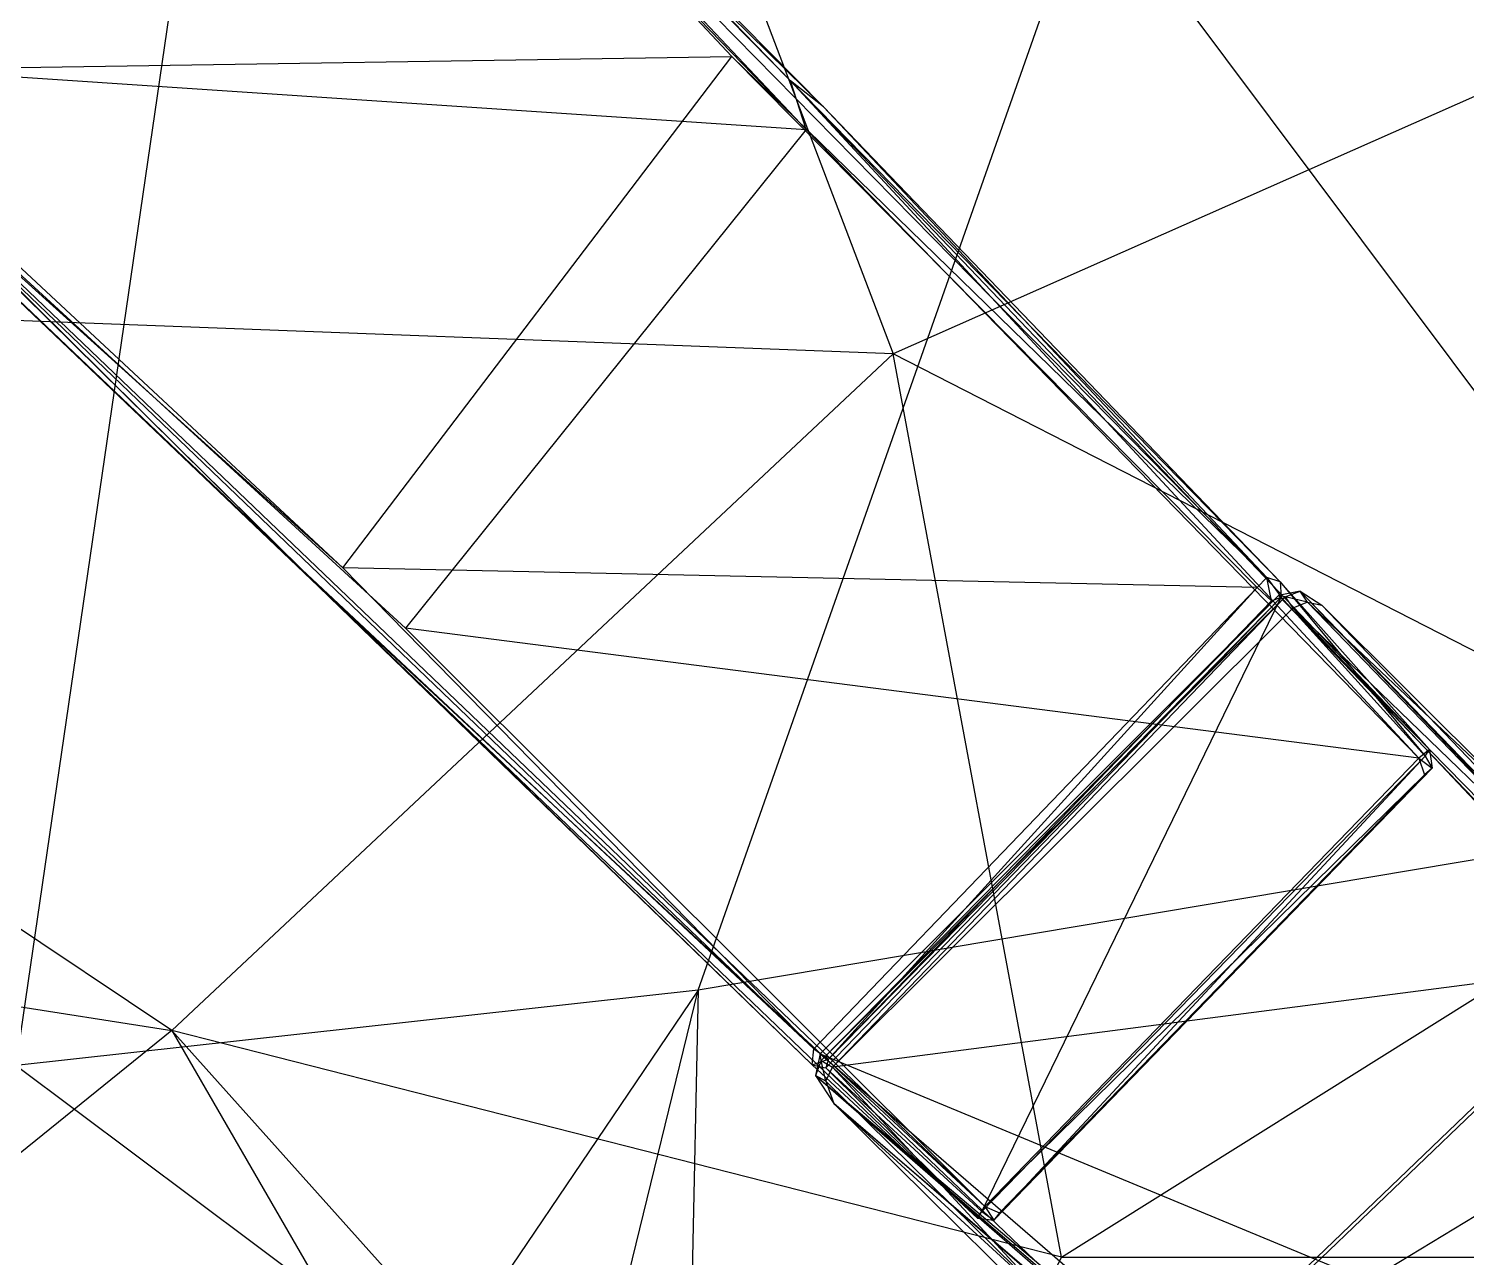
# Model space of a CAD drawing. Extents: x 11992 to 29481, y -6727 to 6811.
# Drawn here: x 17280.9 to 17361.2, y -2032.3 to -1963.8 of the extents above; entities that cross this region are included whole.
import ezdxf

# ---------------------------------------------------------------- set-up
doc = ezdxf.new("R2010")
doc.units = 0
doc.header["$MEASUREMENT"] = 0
doc.layers.get('0').update_dxf_attribs({"color": 8, "linetype": 'CONTINUOUS'})

msp = doc.modelspace()

# ---------------------------------------------------------------- linework, layer by layer
for p, q in [((17280.232, -2021.621, -2062.763), (17299.678, -1888.187, -2062.005)), ((17278.852, -1921.121, -2113.157), (17323.458, -1966.688, -2112.23)), ((17278.852, -1921.121, -2113.157), (17324.327, -1969.406, -2113.916)), ((17279.506, -1923.012, -2113.544), (17324.327, -1969.406, -2113.916)), ((17292.59, -1935.945, -2066.051), (17350.043, -1994.396, -2066.094)), ((17292.59, -1935.945, -2066.051), (17320.186, -1965.317, -2065.501)), ((17292.59, -1935.945, -2066.051), (17325.296, -1968.138, -2067.275)), ((17294.873, -1937.236, -2112.261), (17323.458, -1966.688, -2112.23)), ((17294.873, -1937.236, -2112.261), (17325.296, -1968.138, -2067.275)), ((17295.029, -1937.407, -2067.192), (17325.296, -1968.138, -2067.275)), ((17315.054, -1944.744, -1965.37), (17329.196, -1981.924, -1968.276)), ((17318.312, -2017.433, -2065.462), (17340.19, -1955.307, -2065.044)), ((17379.037, -2007.219, -2065.927), (17340.19, -1955.307, -2065.044)), ((17381.589, -1958.732, -1967.532), (17329.196, -1981.924, -1968.276)), ((17267.509, -1965.598, -2113.508), (17297.11, -1994.896, -2112.197)), ((17267.509, -1965.598, -2113.508), (17334.309, -2029.502, -2113.428)), ((17267.509, -1965.598, -2113.508), (17301.966, -1997.216, -2114.042)), ((17267.509, -1965.598, -2113.508), (17324.327, -1969.406, -2113.916)), ((17268.655, -1966.111, -2065.905), (17320.186, -1965.317, -2065.501)), ((17298.474, -1993.863, -2065.505), (17320.186, -1965.317, -2065.501)), ((17349.516, -1994.958, -2065.667), (17320.186, -1965.317, -2065.501)), ((17350.043, -1994.396, -2066.094), (17320.186, -1965.317, -2065.501)), ((17268.655, -1966.111, -2065.905), (17298.474, -1993.863, -2065.505)), ((17359.13, -2004.005, -2111.988), (17323.458, -1966.688, -2112.23)), ((17350.8, -1994.633, -2066.906), (17323.458, -1966.688, -2112.23)), ((17325.296, -1968.138, -2067.275), (17323.458, -1966.688, -2112.23)), ((17358.537, -2004.481, -2113.165), (17323.458, -1966.688, -2112.23)), ((17324.327, -1969.406, -2113.916), (17323.458, -1966.688, -2112.23)), ((17267.635, -1966.827, -2067.229), (17296.182, -1993.946, -2067.276)), ((17267.639, -1966.826, -2112.301), (17297.11, -1994.896, -2112.197)), ((17267.639, -1966.826, -2112.301), (17296.182, -1993.946, -2067.276)), ((17324.764, -2020.694, -2066.048), (17269.866, -1968.048, -2066.246)), ((17296.182, -1993.946, -2067.276), (17269.866, -1968.048, -2066.246)), ((17269.866, -1968.048, -2066.246), (17298.474, -1993.863, -2065.505)), ((17350.043, -1994.396, -2066.094), (17325.296, -1968.138, -2067.275)), ((17350.8, -1994.633, -2066.906), (17325.296, -1968.138, -2067.275)), ((17324.327, -1969.406, -2113.916), (17301.966, -1997.216, -2114.042)), ((17358.537, -2004.481, -2113.165), (17324.327, -1969.406, -2113.916)), ((17288.933, -2019.667, -1974.016), (17226.405, -1977.998, -1968.19)), ((17329.196, -1981.924, -1968.276), (17226.405, -1977.998, -1968.19)), ((17288.933, -2019.667, -1974.016), (17329.196, -1981.924, -1968.276)), ((17338.582, -2032.317, -1974.735), (17329.196, -1981.924, -1968.276)), ((17378.656, -2007.226, -1971.754), (17329.196, -1981.924, -1968.276)), ((17324.764, -2020.694, -2066.048), (17296.182, -1993.946, -2067.276)), ((17324.665, -2021.584, -2067.183), (17296.182, -1993.946, -2067.276)), ((17297.11, -1994.896, -2112.197), (17296.182, -1993.946, -2067.276)), ((17349.516, -1994.958, -2065.667), (17298.474, -1993.863, -2065.505)), ((17324.764, -2020.694, -2066.048), (17298.474, -1993.863, -2065.505)), ((17349.516, -1994.958, -2065.667), (17350.043, -1994.396, -2066.094)), ((17350.309, -1995.697, -2065.995), (17350.043, -1994.396, -2066.094)), ((17350.8, -1994.633, -2066.906), (17350.043, -1994.396, -2066.094)), ((17350.043, -1994.396, -2066.094), (17350.847, -1995.489, -2066.477)), ((17350.8, -1994.633, -2066.906), (17350.847, -1995.489, -2066.477)), ((17350.8, -1994.633, -2066.906), (17359.13, -2004.005, -2111.988)), ((17350.8, -1994.633, -2066.906), (17358.881, -2004.372, -2109.125)), ((17324.665, -2021.584, -2067.183), (17297.11, -1994.896, -2112.197)), ((17333.907, -2030.143, -2112.25), (17297.11, -1994.896, -2112.197)), ((17334.309, -2029.502, -2113.428), (17297.11, -1994.896, -2112.197)), ((17349.516, -1994.958, -2065.667), (17324.764, -2020.694, -2066.048)), ((17350.708, -1995.397, -2067.168), (17325.125, -2020.972, -2067.236)), ((17325.167, -2021.354, -2066.329), (17350.708, -1995.397, -2067.168)), ((17325.167, -2021.354, -2066.329), (17351.079, -1995.484, -2066.291)), ((17350.847, -1995.489, -2066.477), (17325.438, -2021.763, -2067.195)), ((17349.516, -1994.958, -2065.667), (17325.585, -2021.285, -2066.349)), ((17325.585, -2021.285, -2066.349), (17350.847, -1995.489, -2066.477)), ((17351.079, -1995.484, -2066.291), (17325.815, -2021.731, -2065.834)), ((17334.14, -2029.78, -2109.048), (17350.847, -1995.489, -2066.477)), ((17349.516, -1994.958, -2065.667), (17350.309, -1995.697, -2065.995)), ((17350.309, -1995.697, -2065.995), (17350.847, -1995.489, -2066.477)), ((17351.915, -1995.169, -2067.279), (17350.708, -1995.397, -2067.168)), ((17351.079, -1995.484, -2066.291), (17350.708, -1995.397, -2067.168)), ((17350.708, -1995.397, -2067.168), (17409.376, -2055.277, -2361.673)), ((17350.708, -1995.397, -2067.168), (17408.356, -2055.471, -2361.504)), ((17358.881, -2004.372, -2109.125), (17350.847, -1995.489, -2066.477)), ((17351.079, -1995.484, -2066.291), (17351.915, -1995.169, -2067.279)), ((17352.329, -1995.777, -2066.262), (17351.079, -1995.484, -2066.291)), ((17351.079, -1995.484, -2066.291), (17351.504, -1996.106, -2065.843)), ((17352.329, -1995.777, -2066.262), (17351.915, -1995.169, -2067.279)), ((17351.915, -1995.169, -2067.279), (17353.115, -1995.936, -2067.104)), ((17351.915, -1995.169, -2067.279), (17409.376, -2055.277, -2361.673)), ((17351.915, -1995.169, -2067.279), (17410.511, -2055.824, -2363.024)), ((17350.309, -1995.697, -2065.995), (17325.585, -2021.285, -2066.349)), ((17351.504, -1996.106, -2065.843), (17325.815, -2021.731, -2065.834)), ((17352.329, -1995.777, -2066.262), (17351.504, -1996.106, -2065.843)), ((17368.282, -2012.316, -2066.002), (17351.504, -1996.106, -2065.843)), ((17370.227, -2015.954, -2065.782), (17351.504, -1996.106, -2065.843)), ((17368.282, -2012.316, -2066.002), (17352.329, -1995.777, -2066.262)), ((17364.725, -2007.519, -2067.038), (17352.329, -1995.777, -2066.262)), ((17352.329, -1995.777, -2066.262), (17353.115, -1995.936, -2067.104)), ((17353.115, -1995.936, -2067.104), (17410.511, -2055.824, -2363.024)), ((17364.725, -2007.519, -2067.038), (17353.115, -1995.936, -2067.104)), ((17358.537, -2004.481, -2113.165), (17301.966, -1997.216, -2114.042)), ((17334.309, -2029.502, -2113.428), (17301.966, -1997.216, -2114.042)), ((17358.881, -2004.372, -2109.125), (17334.14, -2029.78, -2109.048)), ((17334.309, -2029.502, -2113.428), (17358.537, -2004.481, -2113.165)), ((17358.881, -2004.372, -2109.125), (17334.821, -2030.268, -2112.712)), ((17359.13, -2004.005, -2111.988), (17358.537, -2004.481, -2113.165)), ((17358.537, -2004.481, -2113.165), (17358.858, -2005.41, -2112.952)), ((17358.537, -2004.481, -2113.165), (17359.286, -2005.038, -2112.491)), ((17358.881, -2004.372, -2109.125), (17359.13, -2004.005, -2111.988)), ((17358.881, -2004.372, -2109.125), (17359.286, -2005.038, -2112.491)), ((17359.13, -2004.005, -2111.988), (17359.286, -2005.038, -2112.491)), ((17359.286, -2005.038, -2112.491), (17334.821, -2030.268, -2112.712)), ((17335.119, -2029.853, -2113.19), (17359.286, -2005.038, -2112.491)), ((17359.286, -2005.038, -2112.491), (17358.858, -2005.41, -2112.952)), ((17334.309, -2029.502, -2113.428), (17358.858, -2005.41, -2112.952)), ((17335.119, -2029.853, -2113.19), (17358.858, -2005.41, -2112.952)), ((17379.037, -2007.219, -2065.927), (17317.262, -2066.441, -2065.7)), ((17379.037, -2007.219, -2065.927), (17318.312, -2017.433, -2065.462)), ((17338.582, -2032.317, -1974.735), (17378.656, -2007.226, -1971.754)), ((17215.598, -2008.295, -1973.824), (17288.933, -2019.667, -1974.016)), ((17370.227, -2015.954, -2065.782), (17325.815, -2021.731, -2065.834)), ((17345.046, -2040.08, -2065.774), (17370.227, -2015.954, -2065.782)), ((17318.312, -2017.433, -2065.462), (17280.232, -2021.621, -2062.763)), ((17318.312, -2017.433, -2065.462), (17303.612, -2039.12, -2064.336)), ((17306.218, -2066.837, -2065.097), (17318.312, -2017.433, -2065.462)), ((17318.312, -2017.433, -2065.462), (17317.262, -2066.441, -2065.7)), ((17288.933, -2019.667, -1974.016), (17265.174, -2038.872, -1979.38)), ((17338.582, -2032.317, -1974.735), (17288.933, -2019.667, -1974.016)), ((17288.933, -2019.667, -1974.016), (17324.76, -2059.661, -1979.846)), ((17288.933, -2019.667, -1974.016), (17307.099, -2051.079, -1979.659)), ((17324.665, -2021.584, -2067.183), (17324.764, -2020.694, -2066.048)), ((17324.665, -2021.584, -2067.183), (17325.585, -2021.285, -2066.349)), ((17324.764, -2020.694, -2066.048), (17325.585, -2021.285, -2066.349)), ((17325.125, -2020.972, -2067.236), (17324.865, -2022.186, -2067.296)), ((17325.167, -2021.354, -2066.329), (17325.125, -2020.972, -2067.236)), ((17325.125, -2020.972, -2067.236), (17408.356, -2055.471, -2361.504)), ((17325.125, -2020.972, -2067.236), (17387.879, -2075.269, -2361.427)), ((17325.585, -2021.285, -2066.349), (17325.438, -2021.763, -2067.195)), ((17280.232, -2021.621, -2062.763), (17303.612, -2039.12, -2064.336)), ((17324.665, -2021.584, -2067.183), (17325.438, -2021.763, -2067.195)), ((17324.665, -2021.584, -2067.183), (17333.907, -2030.143, -2112.25)), ((17325.167, -2021.354, -2066.329), (17324.865, -2022.186, -2067.296)), ((17325.439, -2022.508, -2066.255), (17325.167, -2021.354, -2066.329)), ((17325.167, -2021.354, -2066.329), (17325.815, -2021.731, -2065.834)), ((17333.907, -2030.143, -2112.25), (17325.438, -2021.763, -2067.195)), ((17334.14, -2029.78, -2109.048), (17325.438, -2021.763, -2067.195)), ((17325.439, -2022.508, -2066.255), (17325.815, -2021.731, -2065.834)), ((17345.046, -2040.08, -2065.774), (17325.815, -2021.731, -2065.834)), ((17337.616, -2034.483, -2066.028), (17325.815, -2021.731, -2065.834)), ((17324.865, -2022.186, -2067.296), (17325.883, -2023.746, -2067.207)), ((17324.865, -2022.186, -2067.296), (17388.392, -2077.384, -2363.559)), ((17324.865, -2022.186, -2067.296), (17387.684, -2076.114, -2361.537)), ((17324.865, -2022.186, -2067.296), (17387.879, -2075.269, -2361.427)), ((17325.439, -2022.508, -2066.255), (17324.865, -2022.186, -2067.296)), ((17325.439, -2022.508, -2066.255), (17325.883, -2023.746, -2067.207)), ((17325.439, -2022.508, -2066.255), (17337.616, -2034.483, -2066.028)), ((17345.046, -2040.08, -2065.774), (17373.703, -2022.742, -2065.874)), ((17337.616, -2034.483, -2066.028), (17325.883, -2023.746, -2067.207)), ((17338.945, -2036.658, -2067.023), (17325.883, -2023.746, -2067.207)), ((17325.883, -2023.746, -2067.207), (17388.392, -2077.384, -2363.559)), ((17401.615, -2089.122, -2396.51), (17325.883, -2023.746, -2067.207)), ((17333.907, -2030.143, -2112.25), (17334.309, -2029.502, -2113.428)), ((17333.907, -2030.143, -2112.25), (17334.14, -2029.78, -2109.048)), ((17333.907, -2030.143, -2112.25), (17334.821, -2030.268, -2112.712)), ((17334.14, -2029.78, -2109.048), (17334.821, -2030.268, -2112.712)), ((17334.309, -2029.502, -2113.428), (17335.119, -2029.853, -2113.19)), ((17334.309, -2029.502, -2113.428), (17334.821, -2030.268, -2112.712)), ((17335.119, -2029.853, -2113.19), (17334.821, -2030.268, -2112.712)), ((17338.582, -2032.317, -1974.735), (17324.76, -2059.661, -1979.846)), ((17338.582, -2032.317, -1974.735), (17375.714, -2032.341, -1975.646))]:
    msp.add_line(p, q)

doc.saveas('drawing.dxf')
